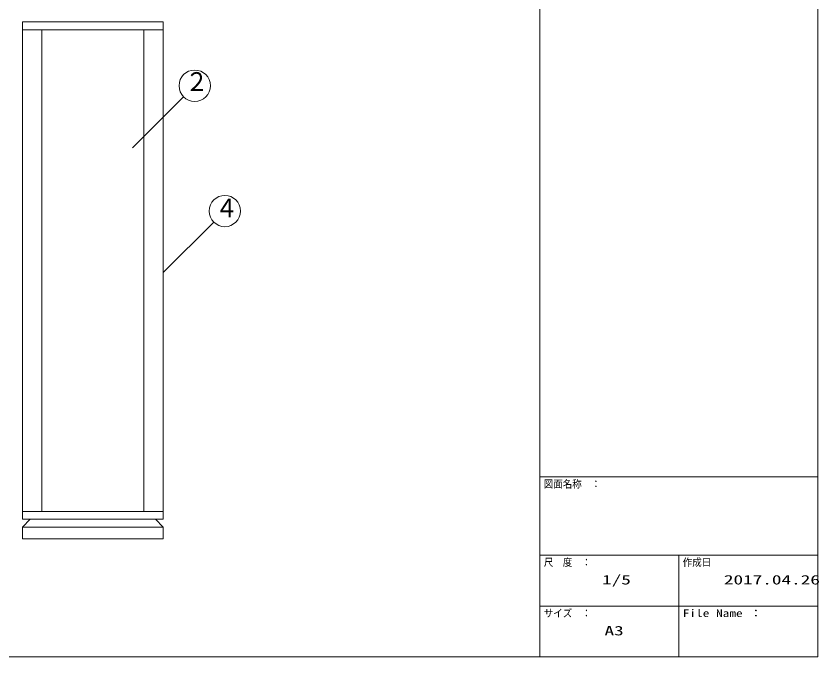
# Model space of a CAD drawing. Units: millimetres on the paper, scale 1:5. Extents: x -225 to 176, y -138 to 139.
# Drawn here: x -29.6 to 175.5, y -137.9 to 25.8 of the extents above; entities that cross this region are included whole.
import ezdxf
from ezdxf.enums import TextEntityAlignment as Align

# ---------------------------------------------------------------- set-up
doc = ezdxf.new("R2010")
doc.units = ezdxf.units.MM
for name, color, linetype, lineweight in [('0-0__0-f_', 7, 'Continuous', 9), ('0-2__0-0_', 6, 'Continuous', 9), ('0-4__0-1_', 7, 'Continuous', 9)]:
    doc.layers.add(name, color=color, linetype=linetype, lineweight=lineweight)
doc.styles.add('ＭＳ ゴシック', font='')
doc.styles.get('ＭＳ ゴシック').set_extended_font_data('MS Gothic')

msp = doc.modelspace()

# ---------------------------------------------------------------- linework, layer by layer
at = {"layer": '0-0__0-f_'}
for p, q in [((104.257, 139.088), (104.257, -137.912)), ((104.257, -91.912), (175.257, -91.912)), ((104.257, -111.912), (175.257, -111.912)), ((139.757, -111.912), (139.757, -137.912)), ((104.257, -124.912), (175.257, -124.912))]:
    msp.add_line(p, q, dxfattribs=at)
msp.add_lwpolyline([(-224.743, -137.912), (175.257, -137.912), (175.257, 139.088), (-224.743, 139.088)], close=True, dxfattribs=at)
at = {"layer": '0-2__0-0_'}
for p, q in [((-27.963, 24.265), (8.037, 24.265)), ((-27.963, 24.265), (-27.963, -102.735)), ((8.037, 24.265), (8.037, -102.735)), ((-27.963, 22.265), (8.037, 22.265)), ((-22.963, 22.265), (-22.963, -100.735)), ((3.037, 22.265), (3.037, -100.735)), ((-27.963, -100.735), (8.037, -100.735)), ((-27.963, -102.735), (8.037, -102.735)), ((-27.963, -104.735), (-25.963, -102.735)), ((8.037, -104.735), (6.037, -102.735)), ((-27.963, -104.735), (8.037, -104.735)), ((8.037, -104.735), (8.037, -107.735))]:
    msp.add_line(p, q, dxfattribs=at)
msp.add_lwpolyline([(-27.963, -104.735), (-27.963, -107.735), (8.037, -107.735)], dxfattribs=at)
at = {"layer": '0-4__0-1_'}
for p, q in [((0.188, -7.883), (13.224, 5.153)), ((8.037, -39.753), (20.937, -26.853))]:
    msp.add_line(p, q, dxfattribs=at)
for centre in [(16.053, 7.981), (23.766, -24.024)]:
    msp.add_circle(centre, 4, dxfattribs=at)

# ---------------------------------------------------------------- texts
at = {"layer": '0-0__0-f_', "style": 'ＭＳ ゴシック'}
for s, height, width, p in [('図面名称\u3000：', 1.921, 0.9, (105.257, -95.282)), ('尺\u3000度\u3000：', 1.921, 0.9, (105.257, -115.282)), ('作成日', 1.921, 0.9, (140.757, -115.282)), ('1/5', 2.405, 1.5, (120.132, -120.125)), ('2017.04.26', 2.405, 1.5, (151.257, -120.125)), ('サイズ\u3000：', 1.921, 0.9, (105.257, -128.282)), ('File Name ：', 1.921, 1.3, (140.757, -128.282)), ('A3', 2.405, 1.5, (120.757, -133.125))]:
    msp.add_text(s, height=height, dxfattribs=dict(at, width=width)).set_placement(p, align=Align.BOTTOM_LEFT)
at = {"layer": '0-4__0-1_', "style": 'ＭＳ ゴシック', "width": 0.9}
for s, p in [('２', (13.629, 5.186)), ('４', (21.255, -27.12))]:
    msp.add_text(s, height=4.809, dxfattribs=at).set_placement(p, align=Align.BOTTOM_LEFT)

doc.saveas('drawing.dxf')
